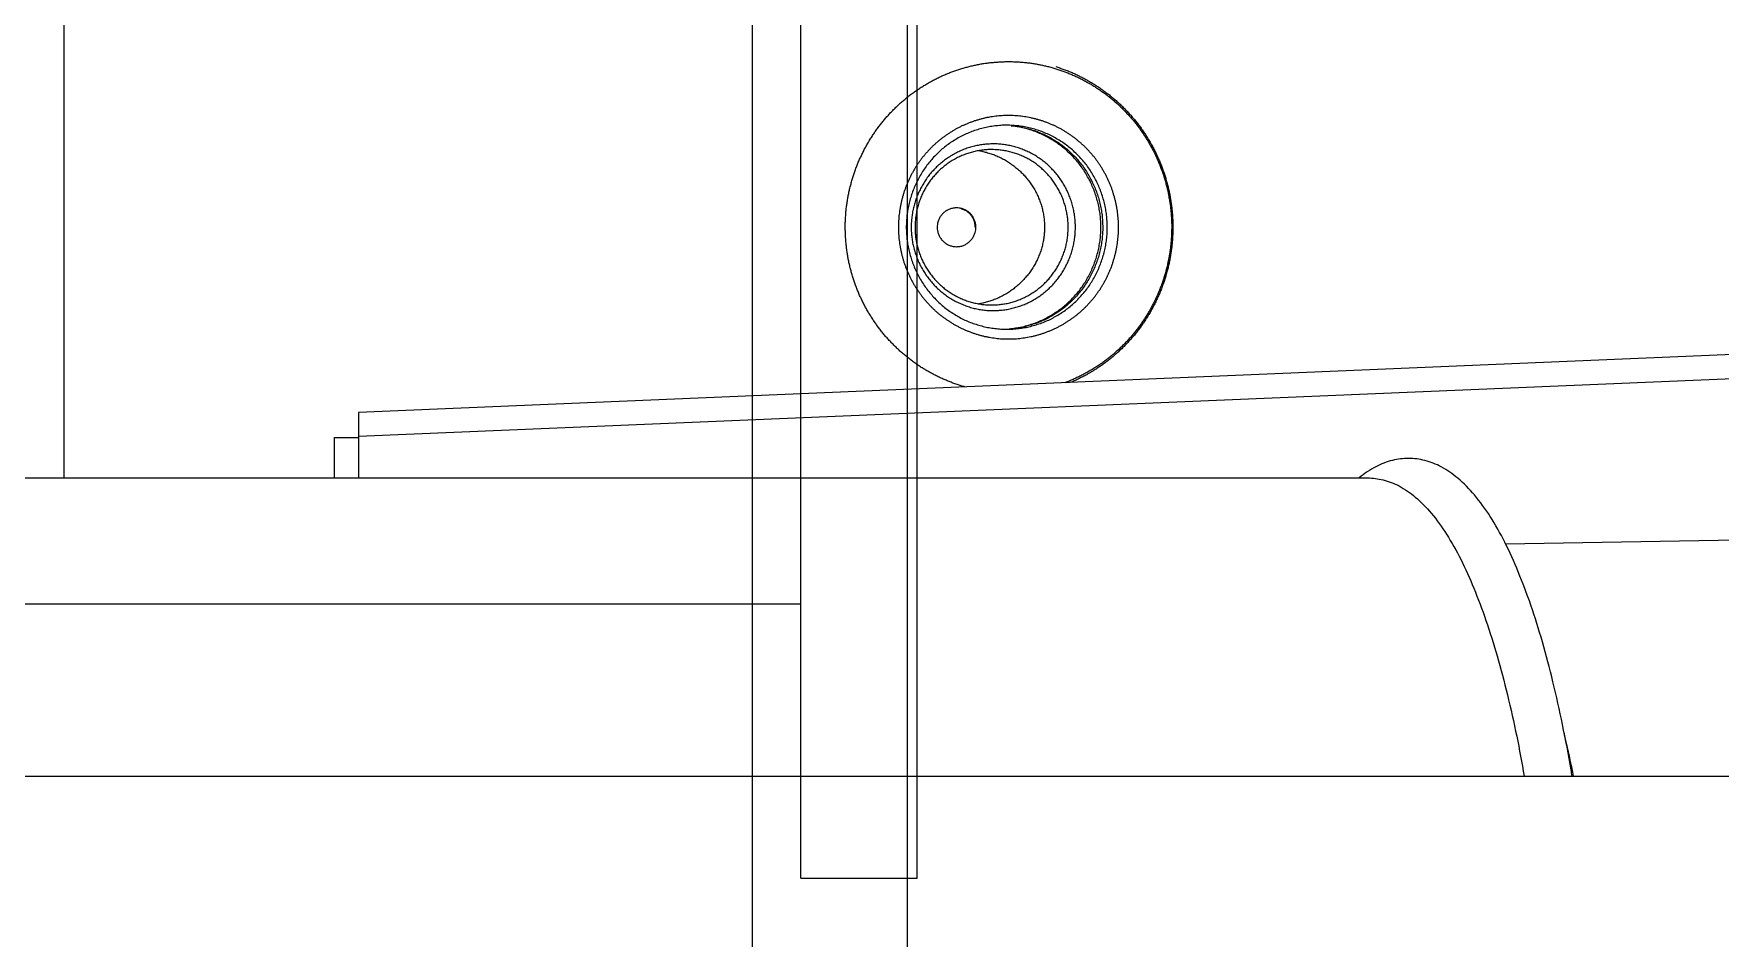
# Model space of a CAD drawing. Header units: millimetres. Extents: x 156850 to 204135, y 56350 to 74150.
# Drawn here: x 157960.1 to 158133.6, y 63015.8 to 63108.9 of the extents above; entities that cross this region are included whole.
import ezdxf

# ---------------------------------------------------------------- set-up
doc = ezdxf.new("R2010")
doc.units = ezdxf.units.MM
doc.header["$LTSCALE"] = 150
doc.layers.add('-----33 Equipment', color=5, linetype='Continuous')

# ---------------------------------------------------------------- blocks, each defined once
blk = doc.blocks.new('X-2F-PLAN$0$A$C73FA2420')
at = {"color": 0, "linetype": 'Continuous'}
for p, q in [((3308.93, 1608.61), (3308.93, 1340.95)), ((3278.23, 1570.32), (3278.23, 1302.66)), ((3475.73, 1475.11), (3308.93, 1475.11)), ((3313.08, 1447.28), (3308.93, 1447.28)), ((3313.08, 1447.28), (3313.08, 1444.78)), ((3315.68, 1444.78), (3308.93, 1444.78)), ((3320.01, 1282.45), (3313.19, 1444.78)), ((3322.5, 1282.45), (3315.68, 1444.78)), ((3302.87, 1284.04), (3302.1, 1326.74))]:
    blk.add_line(p, q, dxfattribs=at)
for points, start_tangent, end_tangent in [([(3318.3, 1382.38), (3318.35, 1382.56), (3318.48, 1382.98), (3318.62, 1383.4), (3318.77, 1383.81), (3318.94, 1384.22), (3319.11, 1384.63), (3319.29, 1385.03), (3319.49, 1385.43), (3319.7, 1385.82), (3319.91, 1386.2), (3320.14, 1386.58), (3320.37, 1386.96), (3320.62, 1387.32), (3320.88, 1387.69), (3321.14, 1388.04), (3321.42, 1388.39), (3321.7, 1388.73), (3321.99, 1389.06), (3322.3, 1389.39), (3322.61, 1389.7), (3322.93, 1390.01), (3323.25, 1390.32), (3323.59, 1390.61), (3323.93, 1390.89), (3324.28, 1391.17), (3324.64, 1391.43), (3325, 1391.69), (3325.37, 1391.93), (3325.75, 1392.17), (3326.13, 1392.4), (3326.52, 1392.62), (3326.92, 1392.82), (3327.32, 1393.02), (3327.72, 1393.21), (3328.13, 1393.38), (3328.55, 1393.55), (3328.97, 1393.7), (3329.39, 1393.85), (3329.82, 1393.98), (3330.25, 1394.1), (3330.68, 1394.21), (3331.12, 1394.31), (3331.56, 1394.4), (3332, 1394.47), (3332.44, 1394.54), (3332.88, 1394.59), (3333.33, 1394.63), (3333.78, 1394.66), (3334.22, 1394.68), (3334.67, 1394.69), (3335.12, 1394.69), (3335.56, 1394.67), (3336.01, 1394.64), (3336.46, 1394.61), (3336.9, 1394.56), (3337.34, 1394.49), (3337.79, 1394.42), (3338.22, 1394.34), (3338.66, 1394.24), (3339.1, 1394.13), (3339.53, 1394.01), (3339.95, 1393.89), (3340.38, 1393.74), (3340.8, 1393.59), (3341.22, 1393.43), (3341.63, 1393.26), (3342.03, 1393.07), (3342.44, 1392.88), (3342.83, 1392.68), (3343.22, 1392.46), (3343.61, 1392.24), (3343.99, 1392), (3344.36, 1391.76), (3344.73, 1391.51), (3345.09, 1391.24), (3345.44, 1390.97), (3345.78, 1390.69), (3346.12, 1390.4), (3346.45, 1390.1), (3346.77, 1389.79), (3347.08, 1389.48), (3347.39, 1389.16), (3347.68, 1388.83), (3347.97, 1388.49), (3348.25, 1388.14), (3348.52, 1387.79), (3348.77, 1387.43), (3349.02, 1387.06), (3349.26, 1386.69), (3349.49, 1386.31), (3349.71, 1385.93), (3349.92, 1385.54), (3350.12, 1385.14), (3350.31, 1384.74), (3350.48, 1384.34), (3350.65, 1383.93), (3350.8, 1383.52), (3350.95, 1383.1), (3351.08, 1382.68), (3351.2, 1382.25), (3351.31, 1381.83), (3351.41, 1381.4), (3351.5, 1380.96), (3351.58, 1380.53), (3351.64, 1380.09), (3351.69, 1379.66), (3351.73, 1379.22), (3351.76, 1378.78), (3351.78, 1378.34), (3351.79, 1377.9)], (0.270974, 0.962587), (0, -1)), ([(3333.73, 1389.18), (3333.4, 1389.15), (3333.07, 1389.1), (3332.74, 1389.05), (3332.41, 1388.99), (3332.08, 1388.92), (3331.76, 1388.84), (3331.44, 1388.75), (3331.12, 1388.65), (3330.8, 1388.54), (3330.49, 1388.42), (3330.18, 1388.3), (3329.87, 1388.16), (3329.57, 1388.02), (3329.28, 1387.87), (3328.98, 1387.7), (3328.7, 1387.54), (3328.41, 1387.36), (3328.14, 1387.17), (3327.87, 1386.98), (3327.6, 1386.78), (3327.34, 1386.57), (3327.09, 1386.36), (3326.84, 1386.13), (3326.6, 1385.9), (3326.37, 1385.67), (3326.14, 1385.43), (3325.92, 1385.18), (3325.71, 1384.92), (3325.51, 1384.66), (3325.31, 1384.39), (3325.13, 1384.12), (3324.95, 1383.84), (3324.77, 1383.56), (3324.61, 1383.27), (3324.46, 1382.98), (3324.31, 1382.68), (3324.17, 1382.38), (3324.05, 1382.08), (3323.93, 1381.77), (3323.82, 1381.46), (3323.72, 1381.14), (3323.63, 1380.83), (3323.54, 1380.51), (3323.47, 1380.19), (3323.41, 1379.86), (3323.36, 1379.54), (3323.31, 1379.21), (3323.28, 1378.88), (3323.25, 1378.55), (3323.24, 1378.23), (3323.23, 1377.9), (3323.24, 1377.57), (3323.25, 1377.24), (3323.28, 1376.91), (3323.31, 1376.58), (3323.36, 1376.26), (3323.41, 1375.93), (3323.47, 1375.61), (3323.54, 1375.28), (3323.63, 1374.97), (3323.72, 1374.65), (3323.82, 1374.33), (3323.93, 1374.02), (3324.05, 1373.72), (3324.17, 1373.41), (3324.31, 1373.11), (3324.46, 1372.81), (3324.61, 1372.52), (3324.77, 1372.23), (3324.95, 1371.95), (3325.13, 1371.67), (3325.31, 1371.4), (3325.51, 1371.13), (3325.71, 1370.87), (3325.92, 1370.62), (3326.14, 1370.37), (3326.37, 1370.12), (3326.6, 1369.89), (3326.84, 1369.66), (3327.09, 1369.44), (3327.34, 1369.22), (3327.6, 1369.01), (3327.87, 1368.81), (3328.14, 1368.62), (3328.41, 1368.43), (3328.7, 1368.26), (3328.98, 1368.09), (3329.28, 1367.93), (3329.57, 1367.78), (3329.87, 1367.63), (3330.18, 1367.5), (3330.49, 1367.37), (3330.8, 1367.25), (3331.12, 1367.15), (3331.44, 1367.05), (3331.76, 1366.96), (3332.08, 1366.88), (3332.41, 1366.81), (3332.74, 1366.74), (3333.07, 1366.69), (3333.4, 1366.65), (3333.73, 1366.61), (3334.07, 1366.59), (3334.4, 1366.58), (3334.73, 1366.57)], (-0.996309, -0.085843), (1, 0)), ([(3334.73, 1388.41), (3334.11, 1388.39), (3333.49, 1388.34), (3332.88, 1388.25), (3332.27, 1388.12), (3331.67, 1387.96), (3331.08, 1387.76), (3330.5, 1387.53), (3329.94, 1387.27), (3329.39, 1386.97), (3328.87, 1386.65), (3328.36, 1386.29), (3327.88, 1385.9), (3327.42, 1385.49), (3326.99, 1385.05), (3326.58, 1384.59), (3326.2, 1384.1), (3325.86, 1383.59), (3325.54, 1383.06), (3325.25, 1382.52), (3325, 1381.96), (3324.79, 1381.38), (3324.61, 1380.8), (3324.46, 1380.2), (3324.35, 1379.6), (3324.28, 1378.99), (3324.24, 1378.38), (3324.24, 1378.3)], (-1, 0), (-0.023021, -0.999735)), ([(3334.4, 1389.22), (3334.07, 1389.2), (3333.73, 1389.18)], (-0.99959, -0.028641), (-0.996309, -0.085843)), ([(3334.73, 1389.22), (3334.4, 1389.22)], (-1, 0), (-0.99959, -0.028641)), ([(3335.74, 1389.18), (3335.4, 1389.2), (3335.07, 1389.22), (3334.73, 1389.22)], (-0.996309, 0.085843), (-1, 0)), ([(3334.73, 1366.57), (3335.07, 1366.58), (3335.4, 1366.59), (3335.74, 1366.61), (3336.07, 1366.65), (3336.4, 1366.69), (3336.73, 1366.74), (3337.06, 1366.81), (3337.39, 1366.88), (3337.71, 1366.96), (3338.03, 1367.05), (3338.35, 1367.15), (3338.67, 1367.25), (3338.98, 1367.37), (3339.29, 1367.5), (3339.59, 1367.63), (3339.9, 1367.78), (3340.19, 1367.93), (3340.48, 1368.09), (3340.77, 1368.26), (3341.05, 1368.43), (3341.33, 1368.62), (3341.6, 1368.81), (3341.87, 1369.01), (3342.13, 1369.22), (3342.38, 1369.44), (3342.63, 1369.66), (3342.87, 1369.89), (3343.1, 1370.12), (3343.32, 1370.37), (3343.54, 1370.62), (3343.75, 1370.87), (3343.96, 1371.13), (3344.15, 1371.4), (3344.34, 1371.67), (3344.52, 1371.95), (3344.69, 1372.23), (3344.86, 1372.52), (3345.01, 1372.81), (3345.16, 1373.11), (3345.29, 1373.41), (3345.42, 1373.72), (3345.54, 1374.02), (3345.65, 1374.33), (3345.75, 1374.65), (3345.84, 1374.97), (3345.92, 1375.29), (3346, 1375.61), (3346.06, 1375.93), (3346.11, 1376.26), (3346.16, 1376.58), (3346.19, 1376.91), (3346.21, 1377.24), (3346.23, 1377.57), (3346.23, 1377.9), (3346.23, 1378.23), (3346.21, 1378.56), (3346.19, 1378.88), (3346.16, 1379.21), (3346.11, 1379.54), (3346.06, 1379.86), (3346, 1380.19), (3345.92, 1380.51), (3345.84, 1380.83), (3345.75, 1381.14), (3345.65, 1381.46), (3345.54, 1381.77), (3345.42, 1382.08), (3345.29, 1382.38), (3345.16, 1382.68), (3345.01, 1382.98), (3344.86, 1383.27), (3344.69, 1383.56), (3344.52, 1383.84), (3344.34, 1384.12), (3344.15, 1384.39), (3343.96, 1384.66), (3343.75, 1384.92), (3343.54, 1385.18), (3343.32, 1385.43), (3343.1, 1385.67), (3342.87, 1385.9), (3342.63, 1386.13), (3342.38, 1386.36), (3342.13, 1386.57), (3341.87, 1386.78), (3341.6, 1386.98), (3341.33, 1387.17), (3341.05, 1387.36), (3340.77, 1387.54), (3340.48, 1387.7), (3340.19, 1387.87), (3339.9, 1388.02), (3339.59, 1388.16), (3339.29, 1388.3), (3338.98, 1388.42), (3338.67, 1388.54), (3338.35, 1388.65), (3338.03, 1388.75), (3337.71, 1388.84), (3337.39, 1388.92), (3337.06, 1388.99), (3336.73, 1389.05), (3336.4, 1389.1), (3336.07, 1389.15), (3335.74, 1389.18)], (1, 0), (-0.996309, 0.085843)), ([(3345.23, 1378.3), (3345.23, 1378.38), (3345.19, 1378.99), (3345.12, 1379.6), (3345.01, 1380.2), (3344.86, 1380.8), (3344.68, 1381.38), (3344.46, 1381.96), (3344.21, 1382.52), (3343.93, 1383.06), (3343.61, 1383.59), (3343.27, 1384.1), (3342.89, 1384.59), (3342.48, 1385.05), (3342.05, 1385.49), (3341.59, 1385.9), (3341.11, 1386.29), (3340.6, 1386.65), (3340.07, 1386.97), (3339.53, 1387.27), (3338.97, 1387.53), (3338.39, 1387.76), (3337.8, 1387.96), (3337.2, 1388.12), (3336.59, 1388.25), (3335.98, 1388.34), (3335.36, 1388.39), (3334.73, 1388.41)], (-0.02302, 0.999735), (-1, 0)), ([(3333.93, 1387.87), (3333.67, 1387.84), (3333.14, 1387.76), (3332.62, 1387.65), (3332.11, 1387.5), (3331.61, 1387.32), (3331.12, 1387.12), (3330.64, 1386.88), (3330.18, 1386.62), (3329.74, 1386.32), (3329.31, 1386), (3328.91, 1385.66), (3328.53, 1385.29), (3328.17, 1384.9), (3327.84, 1384.49), (3327.54, 1384.06), (3327.26, 1383.61), (3327.01, 1383.14), (3326.8, 1382.66), (3326.61, 1382.17), (3326.45, 1381.67), (3326.33, 1381.16), (3326.24, 1380.64)], (-0.995779, -0.091779), (-0.141614, -0.989922)), ([(3333.72, 1387.45), (3333.22, 1387.37), (3332.72, 1387.26), (3332.24, 1387.12), (3331.76, 1386.95), (3331.3, 1386.75), (3330.84, 1386.52), (3330.41, 1386.26), (3329.99, 1385.98), (3329.59, 1385.67), (3329.21, 1385.33), (3328.86, 1384.98), (3328.52, 1384.6), (3328.22, 1384.2), (3327.94, 1383.79), (3327.68, 1383.35), (3327.46, 1382.91), (3327.26, 1382.44), (3327.09, 1381.97), (3326.96, 1381.49), (3326.86, 1381), (3326.78, 1380.51), (3326.74, 1380.01), (3326.73, 1379.63)], (-0.992195, -0.124698), (-0.000002, -1)), ([(3334.23, 1387.5), (3333.72, 1387.45)], (-0.998047, -0.062464), (-0.992195, -0.124698)), ([(3334.47, 1387.9), (3334.2, 1387.89), (3333.93, 1387.87)], (-0.999531, -0.030626), (-0.995779, -0.091779)), ([(3334.73, 1387.51), (3334.23, 1387.5)], (-1, 0), (-0.998047, -0.062464)), ([(3334.73, 1387.91), (3334.47, 1387.9)], (-1, 0), (-0.999531, -0.030626)), ([(3335.53, 1387.87), (3334.73, 1387.91)], (-0.995781, 0.091765), (-1, 0)), ([(3335.75, 1387.45), (3335.49, 1387.48), (3334.73, 1387.51)], (-0.992195, 0.124699), (-1, 0)), ([(3343.23, 1380.64), (3343.19, 1380.9), (3343.08, 1381.41), (3342.94, 1381.92), (3342.77, 1382.42), (3342.57, 1382.9), (3342.33, 1383.38), (3342.07, 1383.83), (3341.78, 1384.27), (3341.46, 1384.7), (3341.12, 1385.1), (3340.75, 1385.48), (3340.36, 1385.84), (3339.95, 1386.17), (3339.51, 1386.47), (3339.06, 1386.75), (3338.59, 1387), (3338.11, 1387.23), (3337.61, 1387.42), (3337.1, 1387.58), (3336.59, 1387.71), (3336.06, 1387.8), (3335.53, 1387.87)], (-0.141606, 0.989923), (-0.995781, 0.091765)), ([(3342.73, 1379.63), (3342.73, 1379.76), (3342.71, 1380.26), (3342.65, 1380.75), (3342.56, 1381.25), (3342.44, 1381.73), (3342.29, 1382.21), (3342.11, 1382.68), (3341.9, 1383.13), (3341.66, 1383.57), (3341.39, 1384), (3341.1, 1384.4), (3340.78, 1384.79), (3340.44, 1385.16), (3340.07, 1385.5), (3339.68, 1385.83), (3339.27, 1386.12), (3338.84, 1386.39), (3338.4, 1386.64), (3337.94, 1386.85), (3337.47, 1387.04), (3336.99, 1387.19), (3336.5, 1387.32), (3336, 1387.41), (3335.75, 1387.45)], (0.000002, 1), (-0.992195, 0.124699)), ([(3334.73, 1385.23), (3334.38, 1385.2), (3334.03, 1385.1), (3333.71, 1384.95), (3333.42, 1384.74), (3333.17, 1384.48), (3332.97, 1384.18), (3332.83, 1383.86), (3332.75, 1383.51), (3332.73, 1383.24)], (-1, 0), (-0.00005, -1)), ([(3336.73, 1383.24), (3336.73, 1383.32), (3336.68, 1383.68), (3336.57, 1384.02), (3336.4, 1384.33), (3336.18, 1384.61), (3335.91, 1384.85), (3335.6, 1385.03), (3335.27, 1385.16), (3334.73, 1385.23)], (0.00005, 1), (-1, 0)), ([(3332.73, 1383.24), (3332.74, 1383.15), (3332.78, 1382.8), (3332.9, 1382.45), (3333.07, 1382.14), (3333.29, 1381.86), (3333.57, 1381.63), (3333.87, 1381.45), (3334.21, 1381.32), (3334.73, 1381.25)], (-0.00005, -1), (1, 0)), ([(3334.73, 1381.25), (3335.09, 1381.28), (3335.43, 1381.38), (3335.75, 1381.53), (3336.04, 1381.73), (3336.29, 1381.99), (3336.49, 1382.29), (3336.63, 1382.61), (3336.71, 1382.96), (3336.73, 1383.24)], (1, 0), (0.00005, 1)), ([(3336.66, 1382.77), (3336.63, 1382.69), (3336.5, 1382.38), (3336.3, 1382.08), (3336.05, 1381.82), (3335.75, 1381.61), (3335.44, 1381.46), (3335.13, 1381.38), (3334.73, 1381.34)], (-0.273291, -0.961931), (-1, 0)), ([(3326.24, 1380.64), (3326.18, 1380.12), (3326.16, 1379.59), (3326.17, 1379.07), (3326.21, 1378.54), (3326.28, 1378.02), (3326.39, 1377.51), (3326.53, 1377), (3326.7, 1376.5), (3326.9, 1376.02), (3327.13, 1375.54), (3327.4, 1375.09), (3327.69, 1374.64), (3328, 1374.22), (3328.35, 1373.82), (3328.72, 1373.44), (3329.11, 1373.08), (3329.52, 1372.75), (3329.95, 1372.45), (3330.41, 1372.17), (3330.88, 1371.92), (3331.36, 1371.69), (3331.86, 1371.5), (3332.36, 1371.34), (3332.88, 1371.21), (3333.41, 1371.11), (3333.93, 1371.05), (3334.73, 1371.01)], (-0.141614, -0.989922), (1, 0)), ([(3326.92, 1380.55), (3326.87, 1380.79), (3326.84, 1380.94)], (-0.215799, 0.976438), (-0.167048, 0.985949)), ([(3334.73, 1374.19), (3334.24, 1374.2), (3333.74, 1374.25), (3333.25, 1374.33), (3332.76, 1374.44), (3332.28, 1374.58), (3331.81, 1374.76), (3331.35, 1374.96), (3330.9, 1375.19), (3330.46, 1375.45), (3330.05, 1375.74), (3329.65, 1376.06), (3329.26, 1376.41), (3328.9, 1376.77), (3328.56, 1377.16), (3328.25, 1377.57), (3327.96, 1378), (3327.71, 1378.44), (3327.48, 1378.89), (3327.28, 1379.36), (3327.12, 1379.83), (3326.98, 1380.31), (3326.92, 1380.55)], (-1, 0), (-0.215799, 0.976438)), ([(3334.73, 1371.01), (3335.27, 1371.03), (3335.8, 1371.08), (3336.33, 1371.16), (3336.85, 1371.27), (3337.36, 1371.42), (3337.86, 1371.59), (3338.35, 1371.8), (3338.83, 1372.04), (3339.29, 1372.3), (3339.73, 1372.59), (3340.16, 1372.91), (3340.56, 1373.26), (3340.94, 1373.63), (3341.3, 1374.02), (3341.63, 1374.43), (3341.93, 1374.86), (3342.21, 1375.31), (3342.45, 1375.78), (3342.67, 1376.26), (3342.86, 1376.75), (3343.01, 1377.25), (3343.14, 1377.76), (3343.23, 1378.28), (3343.29, 1378.8), (3343.31, 1379.33), (3343.3, 1379.85), (3343.26, 1380.38), (3343.23, 1380.64)], (1, 0), (-0.141606, 0.989923)), ([(3342.54, 1380.52), (3342.48, 1380.28), (3342.34, 1379.8), (3342.18, 1379.33), (3341.98, 1378.88), (3341.76, 1378.43), (3341.5, 1378), (3341.21, 1377.57), (3340.9, 1377.16), (3340.56, 1376.77), (3340.2, 1376.4), (3339.82, 1376.06), (3339.42, 1375.74), (3339, 1375.45), (3338.57, 1375.19), (3338.12, 1374.96), (3337.66, 1374.76), (3337.19, 1374.58), (3336.7, 1374.44), (3336.22, 1374.33), (3335.73, 1374.25), (3335.23, 1374.2), (3334.73, 1374.19)], (-0.219351, -0.975646), (-1, 0)), ([(3342.62, 1380.94), (3342.59, 1380.77), (3342.54, 1380.52)], (-0.1671, -0.98594), (-0.219351, -0.975646)), ([(3324.24, 1378.3), (3324.23, 1378.07)], (-0.023021, -0.999735), (0, -1)), ([(3324.23, 1378.07), (3324.24, 1377.76)], (0, -1), (0.030088, -0.999547)), ([(3326.73, 1379.63), (3326.73, 1379.51), (3326.76, 1379.01), (3326.82, 1378.51), (3326.9, 1378.02), (3327.02, 1377.53), (3327.17, 1377.06), (3327.36, 1376.59), (3327.57, 1376.13), (3327.81, 1375.69), (3328.07, 1375.27), (3328.37, 1374.86), (3328.69, 1374.47), (3329.03, 1374.11), (3329.4, 1373.76), (3329.79, 1373.44), (3330.2, 1373.14), (3330.62, 1372.87), (3331.07, 1372.63), (3331.53, 1372.42), (3332, 1372.23), (3332.48, 1372.07), (3332.97, 1371.95), (3333.47, 1371.85), (3333.97, 1371.79), (3334.73, 1371.75)], (-0.000002, -1), (1, 0)), ([(3334.73, 1371.75), (3335.24, 1371.77), (3335.75, 1371.82), (3336.25, 1371.9), (3336.74, 1372.01), (3337.23, 1372.15), (3337.71, 1372.32), (3338.17, 1372.52), (3338.62, 1372.75), (3339.06, 1373.01), (3339.48, 1373.29), (3339.88, 1373.6), (3340.25, 1373.93), (3340.61, 1374.29), (3340.94, 1374.67), (3341.25, 1375.06), (3341.53, 1375.48), (3341.79, 1375.91), (3342.01, 1376.36), (3342.21, 1376.82), (3342.37, 1377.29), (3342.51, 1377.78), (3342.61, 1378.26), (3342.68, 1378.76), (3342.72, 1379.26), (3342.73, 1379.63)], (1, 0), (0.000002, 1)), ([(3345.23, 1378.07), (3345.23, 1378.3)], (0, 1), (-0.02302, 0.999735)), ([(3345.23, 1377.76), (3345.23, 1378.07)], (0.030088, 0.999547), (0, 1)), ([(3324.24, 1377.76), (3324.28, 1377.15), (3324.35, 1376.54), (3324.46, 1375.94), (3324.61, 1375.34), (3324.79, 1374.76), (3325, 1374.18), (3325.25, 1373.62), (3325.54, 1373.08), (3325.86, 1372.55), (3326.2, 1372.04), (3326.58, 1371.55), (3326.99, 1371.09), (3327.42, 1370.65), (3327.88, 1370.24), (3328.36, 1369.85), (3328.87, 1369.49), (3329.39, 1369.17), (3329.94, 1368.87), (3330.5, 1368.61), (3331.08, 1368.38), (3331.67, 1368.18), (3332.27, 1368.02), (3332.88, 1367.89), (3333.49, 1367.8), (3333.8, 1367.77)], (0.030088, -0.999547), (0.996168, -0.087457)), ([(3324.28, 1377.81), (3324.31, 1377.51)], (0.09015, -0.995928), (0.120067, -0.992766)), ([(3324.31, 1377.51), (3324.35, 1377.2), (3324.46, 1376.6), (3324.61, 1376), (3324.79, 1375.42), (3325, 1374.84), (3325.25, 1374.28), (3325.54, 1373.74), (3325.86, 1373.21), (3326.2, 1372.7), (3326.58, 1372.21), (3326.99, 1371.75), (3327.42, 1371.31), (3327.88, 1370.9), (3328.36, 1370.51), (3328.87, 1370.15), (3329.39, 1369.83), (3329.94, 1369.53), (3330.5, 1369.27), (3331.08, 1369.04), (3331.67, 1368.84), (3332.27, 1368.68), (3332.88, 1368.55), (3333.49, 1368.46), (3333.8, 1368.43)], (0.120067, -0.992766), (0.996168, -0.087457)), ([(3333.8, 1368.24), (3333.49, 1368.27), (3332.88, 1368.36), (3332.27, 1368.49), (3331.67, 1368.65), (3331.08, 1368.85), (3330.5, 1369.08), (3329.94, 1369.34), (3329.39, 1369.64), (3328.87, 1369.96), (3328.36, 1370.32), (3327.88, 1370.71), (3327.42, 1371.12), (3326.99, 1371.56), (3326.58, 1372.02), (3326.2, 1372.51), (3325.86, 1373.02), (3325.54, 1373.55), (3325.25, 1374.09), (3325, 1374.65), (3324.79, 1375.23), (3324.61, 1375.81), (3324.46, 1376.41), (3324.35, 1377.01), (3324.31, 1377.32)], (-0.996168, 0.087457), (-0.120072, 0.992765)), ([(3335.67, 1367.77), (3335.98, 1367.8), (3336.59, 1367.89), (3337.2, 1368.02), (3337.8, 1368.18), (3338.39, 1368.38), (3338.97, 1368.61), (3339.53, 1368.87), (3340.07, 1369.17), (3340.6, 1369.49), (3341.11, 1369.85), (3341.59, 1370.24), (3342.05, 1370.65), (3342.48, 1371.09), (3342.89, 1371.55), (3343.27, 1372.04), (3343.61, 1372.55), (3343.93, 1373.08), (3344.21, 1373.62), (3344.46, 1374.18), (3344.68, 1374.76), (3344.86, 1375.34), (3345.01, 1375.94), (3345.12, 1376.54), (3345.19, 1377.15), (3345.23, 1377.76)], (0.996168, 0.087457), (0.030088, 0.999547)), ([(3335.67, 1368.43), (3335.98, 1368.46), (3336.59, 1368.55), (3337.2, 1368.68), (3337.8, 1368.84), (3338.39, 1369.04), (3338.97, 1369.27), (3339.53, 1369.53), (3340.07, 1369.83), (3340.6, 1370.15), (3341.11, 1370.51), (3341.59, 1370.9), (3342.05, 1371.31), (3342.48, 1371.75), (3342.89, 1372.21), (3343.27, 1372.7), (3343.61, 1373.21), (3343.93, 1373.74), (3344.21, 1374.28), (3344.46, 1374.84), (3344.68, 1375.42), (3344.86, 1376), (3345.01, 1376.6), (3345.12, 1377.2), (3345.16, 1377.51)], (0.996168, 0.087457), (0.120072, 0.992765)), ([(3345.16, 1377.32), (3345.12, 1377.01), (3345.01, 1376.41), (3344.86, 1375.81), (3344.68, 1375.23), (3344.46, 1374.65), (3344.21, 1374.09), (3343.93, 1373.55), (3343.61, 1373.02), (3343.27, 1372.51), (3342.89, 1372.02), (3342.48, 1371.56), (3342.05, 1371.12), (3341.59, 1370.71), (3341.11, 1370.32), (3340.6, 1369.96), (3340.07, 1369.64), (3339.53, 1369.34), (3338.97, 1369.08), (3338.39, 1368.85), (3337.8, 1368.65), (3337.2, 1368.49), (3336.59, 1368.36), (3335.98, 1368.27), (3335.67, 1368.24)], (-0.120067, -0.992766), (-0.996168, -0.087457)), ([(3345.19, 1377.62), (3345.16, 1377.32)], (-0.09015, -0.995928), (-0.120067, -0.992766)), ([(3351.77, 1377.14), (3351.74, 1376.7), (3351.71, 1376.26), (3351.66, 1375.82), (3351.6, 1375.39), (3351.52, 1374.95), (3351.44, 1374.52), (3351.34, 1374.09), (3351.24, 1373.66), (3351.12, 1373.24), (3350.99, 1372.82), (3350.85, 1372.4)], (-0.045609, -0.998959), (-0.331956, -0.943295)), ([(3351.79, 1377.9), (3351.78, 1377.39), (3351.76, 1377.14)], (0, -1), (-0.102264, -0.994757)), ([(3351.27, 1373.04), (3351.13, 1372.61), (3350.98, 1372.19), (3350.82, 1371.77), (3350.65, 1371.35), (3350.47, 1370.94), (3350.27, 1370.54), (3350.07, 1370.14), (3349.85, 1369.75), (3349.63, 1369.36), (3349.39, 1368.98), (3349.15, 1368.6), (3348.89, 1368.23), (3348.62, 1367.87), (3348.35, 1367.51), (3348.06, 1367.16), (3347.77, 1366.82), (3347.47, 1366.49), (3347.15, 1366.16), (3346.83, 1365.85), (3346.51, 1365.54), (3346.17, 1365.24), (3345.82, 1364.94), (3345.47, 1364.66), (3345.11, 1364.39), (3344.75, 1364.13), (3344.37, 1363.87), (3343.99, 1363.63), (3343.6, 1363.39), (3343.21, 1363.17)], (-0.296261, -0.955107), (-0.874767, -0.484544)), ([(3350.85, 1372.4), (3350.7, 1371.98), (3350.53, 1371.57), (3350.36, 1371.17), (3350.17, 1370.76), (3349.98, 1370.37), (3349.77, 1369.98), (3349.56, 1369.59), (3349.33, 1369.21), (3349.09, 1368.84), (3348.85, 1368.47), (3348.59, 1368.11), (3348.33, 1367.75), (3348.05, 1367.4), (3347.77, 1367.06), (3347.47, 1366.73), (3347.17, 1366.41), (3346.86, 1366.09), (3346.54, 1365.78), (3346.22, 1365.48), (3345.88, 1365.19), (3345.54, 1364.9), (3345.19, 1364.63), (3344.83, 1364.36), (3344.47, 1364.11), (3344.1, 1363.86), (3343.72, 1363.62), (3343.33, 1363.39), (3342.95, 1363.18), (3342.55, 1362.97), (3342.15, 1362.77), (3341.74, 1362.59), (3341.33, 1362.41), (3340.92, 1362.25), (3340.5, 1362.09), (3340.08, 1361.95), (3339.65, 1361.81), (3339.22, 1361.69), (3338.79, 1361.58), (3338.35, 1361.48), (3337.91, 1361.4), (3337.47, 1361.32), (3337.03, 1361.25), (3336.58, 1361.2), (3336.14, 1361.16), (3335.69, 1361.13), (3335.25, 1361.11), (3334.8, 1361.1), (3334.35, 1361.11), (3333.9, 1361.12), (3333.46, 1361.15), (3333.01, 1361.19), (3332.57, 1361.24), (3332.12, 1361.3), (3331.68, 1361.37), (3331.24, 1361.46), (3330.81, 1361.55), (3330.37, 1361.66), (3329.94, 1361.78), (3329.51, 1361.91), (3329.09, 1362.05), (3328.67, 1362.2), (3328.25, 1362.36), (3327.84, 1362.53), (3327.43, 1362.72), (3327.03, 1362.91), (3326.64, 1363.12), (3326.24, 1363.33), (3325.86, 1363.55), (3325.48, 1363.79), (3325.11, 1364.03), (3324.74, 1364.29), (3324.38, 1364.55), (3324.03, 1364.82), (3323.69, 1365.1), (3323.35, 1365.39), (3323.02, 1365.69), (3322.7, 1366), (3322.39, 1366.31), (3322.08, 1366.64), (3321.79, 1366.97), (3321.5, 1367.31), (3321.22, 1367.65), (3320.95, 1368), (3320.69, 1368.36), (3320.44, 1368.73), (3320.21, 1369.1), (3319.98, 1369.48), (3319.76, 1369.87), (3319.55, 1370.25), (3319.35, 1370.65), (3319.16, 1371.05), (3318.98, 1371.45), (3318.82, 1371.86), (3318.73, 1372.09)], (-0.331956, -0.943295), (-0.350568, 0.936537)), ([(3326.26, 1363.17), (3325.86, 1363.39), (3325.48, 1363.63), (3325.1, 1363.87), (3324.72, 1364.13), (3324.36, 1364.39), (3324, 1364.66), (3323.64, 1364.94), (3323.3, 1365.24), (3322.96, 1365.54), (3322.63, 1365.85), (3322.31, 1366.16), (3322, 1366.49), (3321.7, 1366.82), (3321.4, 1367.16), (3321.12, 1367.51), (3320.84, 1367.87), (3320.58, 1368.23), (3320.32, 1368.6), (3320.08, 1368.98), (3319.84, 1369.36), (3319.61, 1369.75), (3319.4, 1370.14), (3319.2, 1370.54), (3319, 1370.94), (3318.82, 1371.35), (3318.76, 1371.5)], (-0.874767, 0.484544), (-0.387555, 0.921846)), ([(3333.8, 1368.43), (3334.11, 1368.41), (3334.73, 1368.39)], (0.996168, -0.087457), (1, 0)), ([(3334.42, 1368.2), (3334.11, 1368.22), (3333.8, 1368.24)], (-0.999574, 0.029182), (-0.996168, 0.087457)), ([(3333.8, 1367.77), (3334.11, 1367.75), (3334.73, 1367.73)], (0.996168, -0.087457), (1, 0)), ([(3334.73, 1368.2), (3334.42, 1368.2)], (-1, 0), (-0.999574, 0.029182)), ([(3334.73, 1368.39), (3335.05, 1368.39)], (1, 0), (0.999574, 0.029182)), ([(3335.67, 1368.24), (3335.36, 1368.22), (3334.73, 1368.2)], (-0.996168, -0.087457), (-1, 0)), ([(3334.73, 1367.73), (3335.05, 1367.73)], (1, 0), (0.999574, 0.029182)), ([(3335.05, 1368.39), (3335.36, 1368.41), (3335.67, 1368.43)], (0.999574, 0.029182), (0.996168, 0.087457)), ([(3335.05, 1367.73), (3335.36, 1367.75), (3335.67, 1367.77)], (0.999574, 0.029182), (0.996168, 0.087457)), ([(3331.8, 1361.23), (3331.35, 1361.31), (3330.9, 1361.4), (3330.46, 1361.51), (3330.02, 1361.63), (3329.59, 1361.75), (3329.16, 1361.89), (3328.73, 1362.04), (3328.3, 1362.2), (3327.88, 1362.37), (3327.47, 1362.56), (3327.06, 1362.75), (3326.66, 1362.95), (3326.26, 1363.17)], (-0.985881, 0.167448), (-0.874767, 0.484544)), ([(3343.21, 1363.17), (3342.81, 1362.95), (3342.41, 1362.75), (3342, 1362.56), (3341.58, 1362.37), (3341.16, 1362.2), (3340.74, 1362.04), (3340.31, 1361.89), (3339.88, 1361.75), (3339.44, 1361.63), (3339.01, 1361.51), (3338.56, 1361.4), (3338.12, 1361.31), (3337.67, 1361.23)], (-0.874767, -0.484544), (-0.985881, -0.167448)), ([(3333.6, 1361.02), (3333.15, 1361.05), (3332.69, 1361.1), (3332.24, 1361.16), (3331.8, 1361.23)], (-0.997908, 0.064647), (-0.985881, 0.167448)), ([(3335.87, 1361.02), (3335.42, 1360.99), (3334.96, 1360.98), (3334.51, 1360.98), (3334.05, 1360.99), (3333.6, 1361.02)], (-0.997908, -0.064647), (-0.997908, 0.064647)), ([(3337.67, 1361.23), (3337.22, 1361.16), (3336.77, 1361.1), (3336.32, 1361.05), (3335.87, 1361.02)], (-0.985881, -0.167448), (-0.997908, -0.064647)), ([(3278.24, 1319.9), (3278.86, 1320), (3283.54, 1320.89), (3287.95, 1321.87), (3292.06, 1322.96), (3295.83, 1324.15), (3299.25, 1325.44), (3302.31, 1326.83), (3304.96, 1328.33), (3307.18, 1329.95), (3308.89, 1331.65), (3310.06, 1333.36), (3310.72, 1335.05), (3310.93, 1336.72), (3310.73, 1338.39), (3310.08, 1340.09), (3308.93, 1341.8)], (0.986174, 0.165715), (-0.637434, 0.770505)), ([(3308.93, 1340.95), (3308.73, 1339.35), (3308.1, 1337.71), (3306.96, 1336.04), (3305.29, 1334.39), (3303.13, 1332.82), (3300.55, 1331.36), (3297.59, 1330.02), (3294.26, 1328.77), (3290.6, 1327.62), (3286.61, 1326.56), (3282.33, 1325.6), (3278.24, 1324.83)], (0, -1), (-0.985045, -0.172297)), ([(3278.24, 1319.74), (3279.01, 1319.9), (3282.47, 1320.67), (3282.68, 1320.72)], (0.980641, 0.195816), (0.971854, 0.235583))]:
    blk.add_spline(points, degree=3, dxfattribs=dict(at, start_tangent=start_tangent, end_tangent=end_tangent))
blk = doc.blocks.new('X-2F-PLAN$0$SE5')
at = {"color": 0, "linetype": 'Continuous'}
for p, q in [((4355.29, 3586.28), (4355.29, 3466.28)), ((4367.29, 3586.28), (4355.29, 3586.28)), ((4367.29, 3586.28), (4367.29, 3466.28)), ((4449.29, 3558.03), (4367.29, 3558.03))]:
    blk.add_line(p, q, dxfattribs=at)
blk = doc.blocks.new('X-2F-PLAN$0$zw$C47F')
at = {"layer": '-----33 Equipment', "linetype": 'ByBlock', "ltscale": 0.002}
blk.add_lwpolyline([(6139.78, 2252.3), (6139.78, 2236.3), (6339.78, 2236.3), (6339.78, 2252.3)], close=True, dxfattribs=at)
at = {"layer": '-----33 Equipment', "rotation": 90}
blk.add_blockref('X-2F-PLAN$0$SE5', (9752.06, -2119.99), dxfattribs=at)
at = {"layer": '-----33 Equipment'}
blk.add_blockref('X-2F-PLAN$0$A$C73FA2420', (2898.05, 848.02), dxfattribs=at)

msp = doc.modelspace()

# ---------------------------------------------------------------- block references
at = {"layer": '-----33 Equipment', "rotation": 90.00000000000001}
msp.add_blockref('X-2F-PLAN$0$zw$C47F', (160286.3, 56856.22), dxfattribs=at)

doc.saveas('drawing.dxf')
